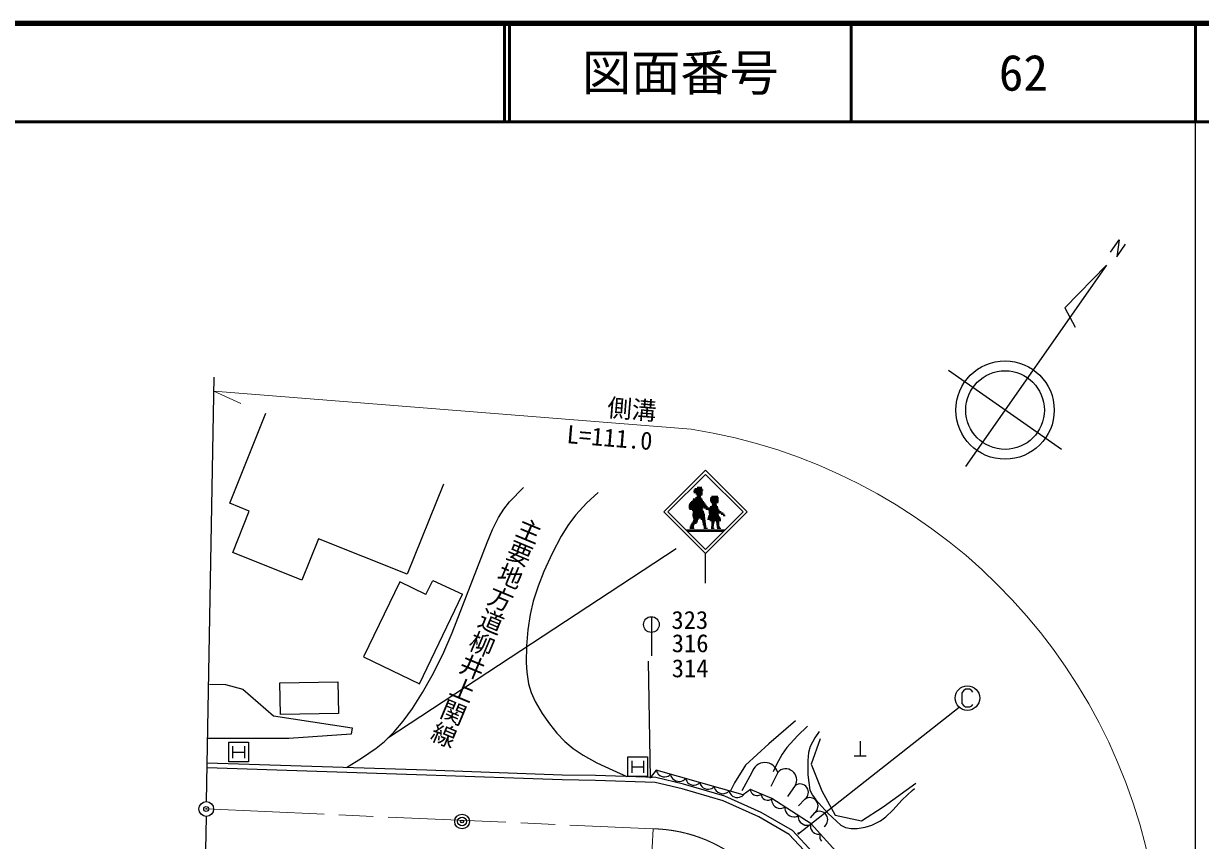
# Model space of a CAD drawing. Units: millimetres, scale not verified. Extents: x 40000 to 680000, y 20000 to 380000.
# Drawn here: x 459850 to 579500, y 296905 to 380000 of the extents above; entities that cross this region are included whole.
import ezdxf
from ezdxf.enums import TextEntityAlignment as Align

# ---------------------------------------------------------------- set-up
doc = ezdxf.new("R2010")
doc.units = ezdxf.units.MM
doc.header["$LTSCALE"] = 1000
doc.header["$PDMODE"] = 32
doc.header["$PDSIZE"] = 500
doc.linetypes.add('CHAIN', pattern=[18.5, 12, -1.5, 3.5, -1.5])
for name, color, linetype, lineweight in [('M-BGD', 7, 'Continuous', 25), ('M-BGD-EXST', 7, 'Continuous', 25), ('M-BMK', 2, 'CHAIN', 13), ('M-BMK-OTRS', 5, 'Continuous', 25), ('M-BMK-SRVR', 3, 'Continuous', 25), ('M-STR-HTXT', 7, 'Continuous', 13), ('M-STR-STRC', 7, 'Continuous', 25), ('M-TTL', 2, 'Continuous', 140), ('M-TTL-BAND', 7, 'Continuous', 25), ('M-TTL-LINE', 7, 'Continuous', 50)]:
    doc.layers.add(name, color=color, linetype=linetype, lineweight=lineweight)
for name, color, linetype in [('M-BMK-HTXT', 7, 'Continuous'), ('M-OTRS', 6, 'Continuous'), ('M-TTL-TXT', 7, 'Continuous')]:
    doc.layers.add(name, color=color, linetype=linetype)
doc.styles.add('@ＭＳ ゴシック', font='')
doc.styles.add('ＭＳ ゴシック', font='')
doc.styles.get('@ＭＳ ゴシック').set_extended_font_data('@MS Gothic')
doc.styles.get('ＭＳ ゴシック').set_extended_font_data('MS Gothic')

msp = doc.modelspace()

# ---------------------------------------------------------------- linework, layer by layer
at = {"layer": 'M-BGD'}
for p, q in [((480822, 331200), (484493, 340377)), ((502531, 333162), (498860, 323985)), ((482800, 330409), (480822, 331200)), ((481112, 326190), (482800, 330409)), ((489841, 327593), (488153, 323374)), ((498860, 323985), (489841, 327593)), ((488153, 323374), (481112, 326190)), ((498095, 323221), (494424, 315573)), ((500765, 321939), (498095, 323221)), ((500765, 321939), (501469, 323348)), ((501469, 323348), (504478, 321949)), ((500108, 312845), (504478, 321949)), ((494424, 315573), (500108, 312845)), ((478761, 312806), (480371, 312756)), ((480371, 312756), (482133, 312303)), ((482133, 312303), (485253, 309585)), ((485914, 312935), (491813, 313024)), ((485963, 309718), (485914, 312935)), ((491813, 313024), (491862, 309807)), ((485253, 309585), (493256, 308377)), ((491862, 309807), (485963, 309718)), ((538334, 309069), (535626, 306748)), ((493155, 307723), (486814, 307270)), ((493256, 308377), (493155, 307723)), ((483139, 307270), (478509, 307270)), ((486814, 307270), (483139, 307270)), ((535626, 306748), (533257, 304572)), ((540848, 307231), (539929, 304668)), ((544905, 307008), (544905, 305508)), ((544305, 305508), (545505, 305508)), ((500822, 303558), (478502, 304278)), ((500839, 304057), (478511, 304778)), ((514614, 303558), (500839, 304057)), ((524178, 304050), (523566, 303272)), ((533017, 301548), (524178, 304050)), ((524178, 304050), (524224, 303881)), ((533257, 304572), (532145, 302783)), ((539929, 304668), (540993, 301961)), ((514601, 303059), (500822, 303558)), ((517996, 303009), (514601, 303059)), ((518008, 303508), (514614, 303558)), ((524073, 302800), (517996, 303009)), ((524140, 303298), (518008, 303508)), ((526819, 302151), (524073, 302800)), ((526946, 302635), (524140, 303298)), ((524224, 303881), (524286, 303770)), ((524286, 303770), (524377, 303651)), ((524377, 303651), (524525, 303515)), ((524525, 303515), (524690, 303438)), ((524690, 303438), (524864, 303388)), ((524864, 303388), (525045, 303368)), ((525045, 303368), (525243, 303406)), ((525243, 303406), (525383, 303460)), ((525383, 303460), (525494, 303522)), ((525494, 303522), (525621, 303642)), ((525621, 303642), (525670, 303462)), ((525670, 303462), (525736, 303343)), ((525736, 303343), (525833, 303216)), ((525833, 303216), (525992, 303071)), ((525992, 303071), (526168, 302988)), ((526168, 302988), (526353, 302936)), ((526353, 302936), (526546, 302914)), ((526546, 302914), (526757, 302954)), ((526757, 302954), (526906, 303012)), ((526906, 303012), (527025, 303078)), ((527025, 303078), (527161, 303206)), ((527161, 303206), (527206, 303037)), ((527206, 303037), (527269, 302926)), ((527269, 302926), (527360, 302807)), ((527360, 302807), (527508, 302671)), ((528477, 302678), (528604, 302798)), ((528604, 302798), (528650, 302629)), ((532145, 302783), (531709, 301961)), ((533907, 303828), (532890, 301952)), ((536520, 303828), (535829, 302385)), ((547231, 300317), (550567, 302734)), ((530963, 300953), (526819, 302151)), ((531136, 301423), (526946, 302635)), ((527508, 302671), (527673, 302593)), ((527673, 302593), (527846, 302544)), ((527846, 302544), (528028, 302524)), ((528028, 302524), (528226, 302562)), ((528226, 302562), (528365, 302616)), ((528365, 302616), (528477, 302678)), ((528650, 302629), (528712, 302518)), ((528712, 302518), (528803, 302398)), ((528803, 302398), (528952, 302263)), ((528952, 302263), (529117, 302185)), ((529117, 302185), (529290, 302136)), ((529290, 302136), (529471, 302116)), ((529471, 302116), (529669, 302153)), ((529669, 302153), (529809, 302207)), ((529809, 302207), (529920, 302269)), ((529920, 302269), (530047, 302389)), ((530047, 302389), (530096, 302209)), ((530096, 302209), (530162, 302090)), ((530162, 302090), (530259, 301963)), ((530259, 301963), (530418, 301819)), ((530418, 301819), (530594, 301735)), ((530594, 301735), (530779, 301683)), ((530779, 301683), (530972, 301662)), ((530972, 301662), (531183, 301702)), ((531183, 301702), (531332, 301759)), ((531332, 301759), (531451, 301826)), ((531451, 301826), (531587, 301953)), ((531587, 301953), (531633, 301785)), ((531633, 301785), (531695, 301673)), ((531695, 301673), (531786, 301554)), ((531786, 301554), (531934, 301419)), ((532903, 301425), (533030, 301545)), ((533740, 302104), (533017, 301548)), ((535908, 301159), (533740, 302104)), ((533740, 302104), (533758, 301966)), ((533758, 301966), (533795, 301871)), ((533795, 301871), (533855, 301767)), ((533855, 301767), (533958, 301643)), ((533958, 301643), (534080, 301563)), ((534080, 301563), (534212, 301506)), ((534631, 301506), (534726, 301544)), ((534726, 301544), (534840, 301625)), ((534840, 301625), (534858, 301486)), ((538299, 302494), (537531, 301364)), ((540993, 301961), (542347, 299495)), ((534607, 299305), (530963, 300953)), ((534836, 299750), (531136, 301423)), ((531934, 301419), (532099, 301341)), ((532099, 301341), (532273, 301292)), ((532273, 301292), (532454, 301271)), ((532454, 301271), (532652, 301309)), ((532652, 301309), (532792, 301363)), ((532792, 301363), (532903, 301425)), ((534212, 301506), (534354, 301470)), ((534354, 301470), (534515, 301479)), ((534515, 301479), (534631, 301506)), ((534858, 301486), (534895, 301391)), ((534895, 301391), (534955, 301287)), ((534955, 301287), (535058, 301163)), ((535058, 301163), (535180, 301084)), ((535180, 301084), (535312, 301026)), ((535312, 301026), (535454, 300991)), ((535454, 300991), (535615, 300999)), ((535615, 300999), (535732, 301027)), ((535732, 301027), (535826, 301064)), ((535826, 301064), (535940, 301145)), ((535908, 301159), (535903, 300973)), ((535903, 300973), (535932, 300840)), ((539911, 298602), (535908, 301159)), ((535932, 300840), (535988, 300690)), ((535988, 300690), (536099, 300506)), ((536099, 300506), (536243, 300376)), ((536243, 300376), (536405, 300272)), ((539281, 301104), (538645, 300435)), ((537703, 297508), (534607, 299305)), ((538018, 297903), (534836, 299750)), ((536405, 300272), (536584, 300196)), ((536584, 300196), (536797, 300174)), ((536797, 300174), (536957, 300186)), ((536957, 300186), (537090, 300215)), ((537090, 300215), (537257, 300298)), ((537257, 300298), (537251, 300111)), ((537251, 300111), (537281, 299979)), ((537281, 299979), (537337, 299829)), ((537337, 299829), (537447, 299645)), ((537447, 299645), (537591, 299514)), ((537591, 299514), (537753, 299411)), ((537753, 299411), (537932, 299335)), ((537932, 299335), (538146, 299312)), ((538146, 299312), (538305, 299324)), ((538305, 299324), (538438, 299353)), ((538438, 299353), (538605, 299436)), ((538605, 299436), (538600, 299250)), ((538600, 299250), (538629, 299117)), ((540263, 299714), (539821, 299198)), ((542347, 299495), (545055, 298914)), ((545055, 298914), (547231, 300317)), ((538629, 299117), (538685, 298968)), ((538685, 298968), (538795, 298783)), ((538795, 298783), (538940, 298653)), ((538940, 298653), (539102, 298550)), ((539102, 298550), (539281, 298473)), ((539281, 298473), (539494, 298451)), ((539494, 298451), (539654, 298463)), ((539654, 298463), (539786, 298492)), ((539786, 298492), (539953, 298575)), ((539864, 298446), (539859, 298327)), ((539859, 298327), (539872, 298188)), ((539911, 298602), (539864, 298446)), ((539872, 298188), (539923, 298007)), ((542746, 295489), (539911, 298602)), ((539923, 298007), (540015, 297864)), ((539700, 295361), (537703, 297508)), ((540094, 295672), (538018, 297903)), ((540015, 297864), (540129, 297740)), ((540129, 297740), (540262, 297634)), ((540262, 297634), (540438, 297567)), ((540438, 297567), (540575, 297540)), ((540575, 297540), (540694, 297535)), ((540694, 297535), (540854, 297567)), ((540807, 297411), (540801, 297292)), ((540801, 297292), (540815, 297152)), ((540854, 297567), (540807, 297411)), ((540815, 297152), (540866, 296972)), ((540866, 296972), (540958, 296829))]:
    msp.add_line(p, q, dxfattribs=at)
for points in [[(492667, 304334), (494218, 305269), (495702, 306285), (496535, 306968), (497527, 307950), (498434, 309024), (499381, 310328), (500420, 311959), (501400, 313697), (502467, 315835), (503440, 318021), (506972, 327213), (507511, 328522), (508140, 329772), (508674, 330607), (509257, 331337), (510687, 332794)], [(518267, 332293), (517093, 331197), (516002, 330033), (515257, 329052), (514512, 327866), (513579, 326082), (512745, 324249), (512157, 322761), (511665, 321240), (511360, 319900), (511121, 318321), (510978, 316714), (510941, 315012), (511002, 314008), (511199, 312828), (511462, 311968), (511868, 311057), (512575, 309835), (513307, 308769), (514060, 307829), (514892, 306970), (515740, 306267), (516733, 305598), (518143, 304819), (519768, 304048), (521199, 303404)], [(539542, 308537), (538523, 307553), (537457, 306361), (536980, 305684), (536407, 304633), (536061, 303895)], [(540751, 308005), (540286, 307329), (539819, 306452), (539644, 305838), (539570, 305050), (539595, 303591), (539784, 302009), (540048, 301497), (540405, 301024), (541608, 299697), (542937, 298461), (543411, 298237), (543988, 298124), (544595, 298124), (545410, 298265), (546076, 298474), (546978, 298916), (547521, 299301), (548236, 299991), (549172, 301042), (550190, 302003), (550422, 302202)]]:
    msp.add_lwpolyline(points, dxfattribs=at)
for centre, radius in [((523713, 303344), 50), ((523713, 303344), 30), ((523713, 303344), 10), ((538651, 297636), 50), ((538651, 297636), 30), ((538651, 297636), 10)]:
    msp.add_circle(centre, radius, dxfattribs=at)
for centre, radius, start, end in [((535213, 303474), 1353, 15.13769, 164.8623), ((537338, 303066), 1118, 329.19571, 137.06448), ((538790, 301799), 851, 305.24759, 125.24759), ((539772, 300409), 851, 305.24759, 125.24759), ((540754, 299019), 851, 305.24759, 125.24759)]:
    msp.add_arc(centre, radius, start, end, dxfattribs=at)
at = {"layer": 'M-BGD-EXST'}
for p, q in [((555606, 312286), (555406, 312136)), ((556056, 312286), (555606, 312286)), ((556256, 312136), (556056, 312286)), ((555406, 312136), (555256, 311936)), ((555256, 311936), (555256, 310836)), ((556356, 311986), (556256, 312136)), ((538568, 297530), (554970, 310450)), ((555256, 310836), (555406, 310636)), ((555406, 310636), (555606, 310486)), ((555606, 310486), (556056, 310486)), ((556056, 310486), (556256, 310586)), ((556256, 310586), (556356, 310736)), ((480707, 304893), (480707, 306893)), ((480707, 306893), (482707, 306893)), ((481107, 306493), (481107, 305293)), ((482307, 306493), (482307, 305293)), ((482707, 306893), (482707, 304893)), ((481107, 305893), (482307, 305893)), ((521292, 303398), (521292, 305398)), ((521292, 305398), (523292, 305398)), ((523292, 305398), (523292, 303398)), ((482707, 304893), (480707, 304893)), ((521692, 304998), (521692, 303798)), ((521692, 304398), (522892, 304398)), ((522892, 304998), (522892, 303798)), ((523292, 303398), (521292, 303398))]:
    msp.add_line(p, q, dxfattribs=at)
for centre, radius in [((555806, 311386), 1250), ((538651, 297636), 50), ((538651, 297636), 30), ((538651, 297636), 10)]:
    msp.add_circle(centre, radius, dxfattribs=at)
at = {"layer": 'M-BMK'}
msp.add_line((478425, 300110), (523861, 298092), dxfattribs=at)
msp.add_arc((523526, 283316), 14780, 273.61726, 88.70016, dxfattribs=at)
at = {"layer": 'M-BMK-OTRS'}
for p, q in [((478439, 300860), (479235, 344035)), ((478411, 299360), (478071, 280914))]:
    msp.add_line(p, q, dxfattribs=at)
at = {"layer": 'M-BMK-SRVR'}
for p, q in [((570346, 356744), (571231, 358008)), ((571231, 358008), (570999, 356280)), ((570999, 356280), (571881, 357554)), ((569957, 355427), (555617, 334949)), ((569957, 355427), (565696, 351086)), ((565696, 351086), (566761, 349120)), ((565366, 336668), (553898, 344698))]:
    msp.add_line(p, q, dxfattribs=at)
for centre, radius in [((559632, 340683), 5000), ((559632, 340683), 4000), ((478425, 300110), 750), ((478425, 300110), 30), ((504433, 298837), 750), ((504433, 298837), 450), ((504433, 298837), 150)]:
    msp.add_circle(centre, radius, dxfattribs=at)
at = {"layer": 'M-OTRS'}
msp.add_point((478425, 300110), dxfattribs=at)
at = {"layer": 'M-STR-HTXT'}
for p, q in [((479208, 342594), (527725, 338739)), ((481939, 341351), (479208, 342594)), ((523861, 298092), (523130, 284860))]:
    msp.add_line(p, q, dxfattribs=at)
msp.add_arc((518891, 282747), 56684, 297.60229, 81.03457, dxfattribs=at)
at = {"layer": 'M-STR-STRC'}
for p, q in [((524933, 330324), (529176, 334566)), ((529176, 334142), (525358, 330324)), ((529176, 334566), (533419, 330324)), ((532994, 330324), (529176, 334142)), ((528855, 332665), (528092, 332665)), ((528804, 332795), (528347, 332795)), ((528922, 331495), (527845, 331495)), ((528835, 331625), (527941, 331625)), ((528875, 332405), (527975, 332405)), ((528946, 332535), (527999, 332535)), ((528877, 332275), (527999, 332275)), ((528733, 331755), (528159, 331755)), ((528884, 332145), (528182, 332145)), ((528695, 331885), (528292, 331885)), ((528836, 332015), (528297, 332015)), ((530514, 331495), (529668, 331495)), ((530516, 331625), (529671, 331625)), ((530486, 331755), (529700, 331755)), ((530421, 331885), (529800, 331885)), ((529176, 326081), (524933, 330324)), ((525358, 330324), (529176, 326505)), ((529376, 330845), (527486, 330845)), ((529268, 330975), (527488, 330975)), ((528983, 330715), (527497, 330715)), ((529180, 331105), (527509, 331105)), ((528869, 330585), (527551, 330585)), ((529093, 331235), (527613, 331235)), ((529007, 331365), (527730, 331365)), ((528931, 330455), (527821, 330455)), ((529005, 330325), (527877, 330325)), ((530471, 330715), (529056, 330715)), ((533419, 330324), (529176, 326081)), ((529176, 326505), (532994, 330324)), ((530511, 330585), (529200, 330585)), ((530614, 330455), (529481, 330455)), ((530767, 330325), (529515, 330325)), ((530422, 330845), (529653, 330845)), ((530512, 331365), (529684, 331365)), ((530455, 331235), (529742, 331235)), ((530345, 330975), (529820, 330975)), ((530305, 331105), (529858, 331105)), ((528255, 329155), (527766, 329155)), ((528351, 329285), (527843, 329285)), ((529113, 329935), (527852, 329935)), ((529103, 330065), (527860, 330065)), ((529122, 329805), (527877, 329805)), ((529057, 330195), (527882, 330195)), ((528393, 329415), (527918, 329415)), ((528599, 329675), (527922, 329675)), ((528465, 329545), (527944, 329545)), ((529135, 329675), (528618, 329675)), ((529154, 329545), (528719, 329545)), ((529173, 329415), (528836, 329415)), ((529192, 329285), (528878, 329285)), ((529209, 329155), (528894, 329155)), ((530732, 329545), (529387, 329545)), ((530694, 329675), (529418, 329675)), ((530632, 329805), (529458, 329805)), ((530538, 329935), (529498, 329935)), ((530975, 330195), (529532, 330195)), ((530508, 330065), (529539, 330065)), ((530740, 329415), (529628, 329415)), ((530060, 329155), (529795, 329155)), ((530091, 329285), (529803, 329285)), ((530559, 329285), (530279, 329285)), ((530563, 329155), (530293, 329155)), ((531116, 330065), (530770, 330065)), ((531172, 329935), (530984, 329935)), ((527176, 328505), (531176, 328505)), ((527306, 328375), (531046, 328375)), ((528045, 328635), (527601, 328635)), ((527988, 328765), (527604, 328765)), ((527992, 328895), (527650, 328895)), ((528067, 329025), (527701, 329025)), ((529225, 329025), (528916, 329025)), ((529241, 328895), (528963, 328895)), ((529258, 328765), (529001, 328765)), ((529398, 328635), (529011, 328635)), ((530009, 328765), (529768, 328765)), ((530053, 328635), (529768, 328635)), ((530019, 328895), (529777, 328895)), ((530029, 329025), (529786, 329025)), ((530567, 329025), (530311, 329025)), ((530575, 328895), (530329, 328895)), ((530637, 328765), (530348, 328765)), ((530731, 328635), (530367, 328635)), ((496875, 307337), (526190, 326610)), ((529176, 323081), (529176, 326081)), ((523679, 319669), (523679, 315669)), ((523577, 303232), (523369, 315136))]:
    msp.add_line(p, q, dxfattribs=at)
for centre, radius in [((523679, 318869), 800), ((523713, 303344), 50), ((523713, 303344), 30), ((523713, 303344), 10)]:
    msp.add_circle(centre, radius, dxfattribs=at)
at = {"layer": 'M-TTL'}
msp.add_line((680000, 380000), (40000, 380000), dxfattribs=at)
at = {"layer": 'M-TTL-BAND'}
msp.add_line((579000, 20000), (579000, 370000), dxfattribs=at)
at = {"layer": 'M-TTL-LINE'}
for p, q in [((508747, 380000), (508747, 370000)), ((509247, 380000), (509247, 370000)), ((543997, 380000), (543997, 370000)), ((579000, 380000), (579000, 370000)), ((40000, 370000), (680000, 370000))]:
    msp.add_line(p, q, dxfattribs=at)

# ---------------------------------------------------------------- texts
at = {"layer": 'M-BMK-HTXT', "style": '@ＭＳ ゴシック'}
msp.add_text('主要地方道柳井上関線', height=1833, rotation=247.4, dxfattribs=at).set_placement((510357, 330149), align=Align.BOTTOM_LEFT)
at = {"layer": 'M-STR-HTXT', "style": 'ＭＳ ゴシック'}
for s, rotation, p in [('側溝', 355.4, (519090, 339504)), ('L=111.0', 355.3, (514971, 336777))]:
    msp.add_text(s, height=1833, rotation=rotation, dxfattribs=at).set_placement(p, align=Align.BOTTOM_LEFT)
at = {"layer": 'M-STR-STRC', "style": 'ＭＳ ゴシック'}
for s, p in [('323', (525716, 317871)), ('316', (525748, 315505)), ('314', (525748, 312955))]:
    msp.add_text(s, height=1833, dxfattribs=at).set_placement(p, align=Align.BOTTOM_LEFT)
at = {"layer": 'M-TTL-TXT', "style": 'ＭＳ ゴシック'}
for s, p in [('図面番号', (526622, 375000)), ('62', (561497, 375000))]:
    msp.add_text(s, height=3666, dxfattribs=at).set_placement(p, align=Align.MIDDLE_CENTER)

doc.saveas('drawing.dxf')
